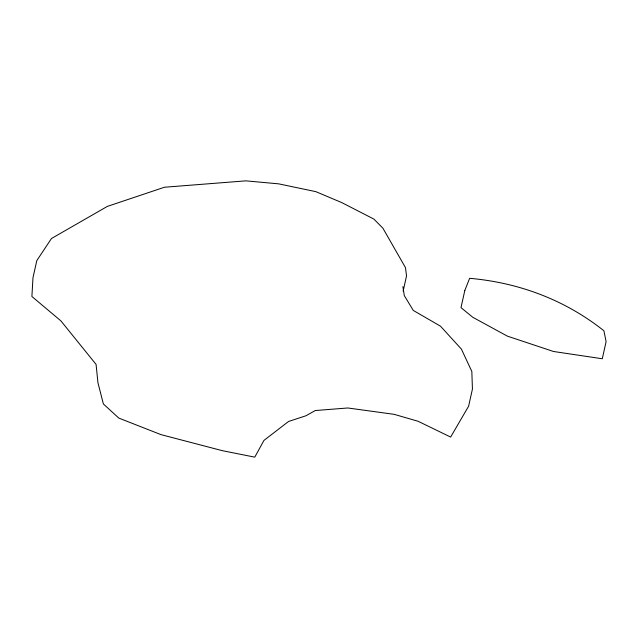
<?xml version="1.0" encoding="UTF-8"?>
<svg xmlns="http://www.w3.org/2000/svg" width="638" height="638" viewBox="0 0 638 638"><rect width="100%" height="100%" fill="white"/><g stroke="black" fill="none" stroke-linecap="round" stroke-linejoin="round"><path stroke-width="0.96" d="M403.136 291.143L406.526 275.943L405.481 267.649L382.912 228.213L373.908 219.097L341.705 202.565L315.818 191.647L278.654 183.848L245.861 180.849L164.476 187.237L107.328 206.409L51.455 238.524L36.797 260.623L32.985 277.713L31.9 296.503L60.889 320.874L96.075 364.394L97.941 382.704L103.38 403.974L118.843 418.105L161.079 434.661L222.311 450.667L254.769 457.151L263.972 440.395L288.583 421.455L305.969 415.761L315.276 410.537L347.838 407.977L394.14 414.333L418.137 421.287L450.635 437.07L468.619 406.183L472.431 389.084L471.833 371.452L461.434 349.161L440.499 326.185L413.28 310.427L404.293 295.585L402.905 286.629M464.807 290.521L460.995 307.612L472.774 317.277L507.354 336.13L553.465 351.482L602.288 358.763L606.1 341.665L603.915 330.779C565.116 299.932 518.917 282.626 469.632 278.312L464.807 290.521"/></g></svg>
